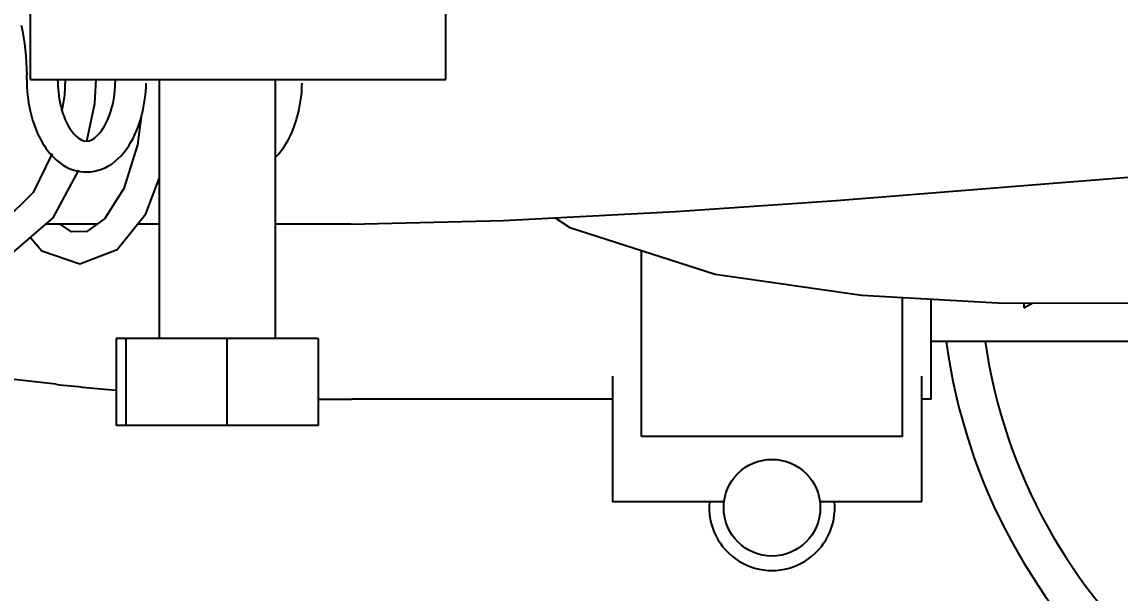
# Model space of a CAD drawing. Header units: millimetres. Extents: x 9130 to 9550, y -18883 to -17651.
# Drawn here: x 9353.588 to 9354.156, y -18047.201 to -18046.906 of the extents above; entities that cross this region are included whole.
import ezdxf

# ---------------------------------------------------------------- set-up
doc = ezdxf.new("R2010")
doc.units = ezdxf.units.MM
for name, color, linetype in [('2588541_VG01DXF_CONTINUOUS_LINE', 7, 'Continuous'), ('2620490_VG01DXF_CONTINUOUS_LINE', 7, 'Continuous'), ('2761804_DXF_CONTINUOUS_LINE', 7, 'Continuous'), ('3884027_DKREDXF_CONTINUOUS_LINE', 7, 'Continuous')]:
    doc.layers.add(name, color=color, linetype=linetype)
doc.styles.add('KOTE ZA MONNTAZU', font='simplex.shx', dxfattribs={"width": 0.7, "oblique": 8, "height": 3})
doc.dimstyles.new('KOTE ZA MONTAZU u cm', dxfattribs={"dimscale": 0, "dimtxt": 1.5, "dimasz": 1.5, "dimexe": 0.8, "dimexo": 0.1, "dimgap": 1, "dimtad": 1, "dimdec": 1, "dimlfac": 10, "dimzin": 12, "dimdsep": 46, "dimtxsty": 'KOTE ZA MONNTAZU', "dimcen": 1.5, "dimclrt": 1, "dimadec": 0, "dimazin": 0, "dimtfac": 1, "dimtdec": 1, "dimtmove": 0, "dimatfit": 3, "dimfxl": 1, "dimtolj": 2, "dimtzin": 0, "dimarcsym": 0})

# ---------------------------------------------------------------- blocks, each defined once
blk = doc.blocks.new('*D1102')
at = {"color": 0, "lineweight": -2, "transparency": 16777216}
for p, q in [((9345.409900719793, -18047.62649770107), (9345.409900719793, -18048.7073860062)), ((9359.40990071979, -18047.62649770108), (9359.40990071979, -18048.7073860062)), ((9346.009900719793, -18048.5073860062), (9358.809900719789, -18048.5073860062))]:
    blk.add_line(p, q, dxfattribs=at)
at = {"color": 0, "transparency": 16777216}
for points in [[(9346.009900719793, -18048.4073860062), (9346.009900719793, -18048.6073860062), (9345.409900719793, -18048.5073860062)], [(9358.809900719789, -18048.4073860062), (9358.809900719789, -18048.6073860062), (9359.40990071979, -18048.5073860062)]]:
    blk.add_solid(points, dxfattribs=at)
at = {"layer": 'Defpoints', "color": 0, "transparency": 16777216}
for p in [(9345.409900719793, -18047.52649770107), (9359.40990071979, -18047.52649770108), (9359.40990071979, -18048.5073860062)]:
    blk.add_point(p, dxfattribs=at)
at = {"color": 1, "transparency": 16777216, "insert": (9352.40990071979, -18047.7073860062), "char_height": 3, "width": 6.92318780531059, "attachment_point": 5, "style": 'KOTE ZA MONNTAZU'}
blk.add_mtext('\\A2;{\\H0.4x;140 cm}', dxfattribs=at)

msp = doc.modelspace()

# ---------------------------------------------------------------- linework, layer by layer
at = {"layer": '2588541_VG01DXF_CONTINUOUS_LINE', "color": 7, "linetype": 'Continuous'}
for p, q in [((9354.058384425936, -18047.10079670609), (9354.058384425936, -18047.04892240032)), ((9353.605061402128, -18047.09305340843), (9353.462560434325, -18047.07709385906)), ((9353.893384425939, -18047.10079770107), (9353.758383160495, -18047.10079770107)), ((9354.058384425936, -18047.10079770107), (9354.053384425935, -18047.10079770107))]:
    msp.add_line(p, q, dxfattribs=at)
for centre, radius, start, end in [((9353.725189758248, -18046.0119291453), 1.087777777973, 263.6596282741342, 265.3054281352951), ((9353.758378873341, -18045.43617489233), 1.664622808751, 269.396492484164, 270.0001475625601)]:
    msp.add_arc(centre, radius, start, end, dxfattribs=at)
at = {"layer": '2620490_VG01DXF_CONTINUOUS_LINE', "color": 7, "linetype": 'Continuous'}
for p, q in [((9353.908384425938, -18047.1200161829), (9353.908384425938, -18047.02386584368)), ((9354.043384425937, -18047.1200161829), (9354.043384425937, -18047.04808437235)), ((9353.893384425939, -18047.08879770108), (9353.893384425939, -18047.15379770107)), ((9354.053384425935, -18047.08879770108), (9354.053384425935, -18047.15379770107)), ((9354.043384425937, -18047.1200161829), (9353.908384425938, -18047.1200161829)), ((9353.951077370488, -18047.15379770107), (9353.893384425939, -18047.15379770107)), ((9354.053384425935, -18047.15379770107), (9354.000691481384, -18047.15379770107))]:
    msp.add_line(p, q, dxfattribs=at)
msp.add_circle((9353.975884425936, -18047.15689770107), 0.025, dxfattribs=at)
msp.add_arc((9353.975884425936, -18047.15689770107), 0.0325, 174.4814437927536, 5.518556207246439, dxfattribs=at)
at = {"layer": '2761804_DXF_CONTINUOUS_LINE', "color": 7, "linetype": 'Continuous'}
for p, q in [((9354.106273865002, -18047.05089347465), (9354.106273865002, -18047.05358016646)), ((9354.106273865002, -18047.05358016646), (9354.110871886192, -18047.05090896853)), ((9354.058384425936, -18047.07079770108), (9354.179941538236, -18047.07079770108))]:
    msp.add_line(p, q, dxfattribs=at)
for radius, start, end in [(0.3, 187.6702744276307, 352.3297255723693), (0.28, 188.2241666133803, 352.0493082291202)]:
    msp.add_arc((9354.363384425937, -18047.03079770107), radius, start, end, dxfattribs=at)
at = {"layer": '3884027_DKREDXF_CONTINUOUS_LINE', "color": 6, "linetype": 'Continuous'}
for p, q in [((9353.591858527494, -18046.93529284107), (9353.591858527494, -18046.89529284107)), ((9353.807000500548, -18046.93529284107), (9353.807000500548, -18046.89529284107)), ((9353.591859824484, -18046.93529284107), (9353.806999203558, -18046.93529284107)), ((9353.609883088347, -18046.93529284107), (9353.609605088148, -18046.94355576245)), ((9353.625320390945, -18046.94777895955), (9353.62588308499, -18046.93529284116)), ((9353.658549808557, -18046.93529284107), (9353.658549808557, -18047.06929284108)), ((9353.718549808558, -18046.93529284107), (9353.718549808558, -18047.06929284108)), ((9353.609605088148, -18046.94355576245), (9353.60826235181, -18046.95069028428)), ((9353.621051105869, -18046.96726743932), (9353.625320390945, -18046.94777895955)), ((9353.6263591732, -18047.01029283447), (9353.5997085902, -18047.01029284244)), ((9353.658549808557, -18047.01029282486), (9353.647234553568, -18047.01029282824)), ((9353.758028291095, -18047.01029279514), (9353.718549808558, -18047.01029280693)), ((9353.636224112177, -18047.06929284108), (9353.636224112177, -18047.11429284107)), ((9353.740875504938, -18047.06929284108), (9353.636224112177, -18047.06929284108)), ((9353.641256032237, -18047.06929284108), (9353.641256032237, -18047.11429284107)), ((9353.693581728616, -18047.06929284108), (9353.693581728616, -18047.11429284107)), ((9353.740875504938, -18047.06929284108), (9353.740875504938, -18047.11429284107)), ((9353.740875504938, -18047.11429284107), (9353.636224112177, -18047.11429284107))]:
    msp.add_line(p, q, dxfattribs=at)
for points in [[(9353.863657666609, -18047.00689565872), (9353.871140922043, -18047.01194704857), (9353.946473318405, -18047.03605518296), (9354.022380418764, -18047.04691090931), (9354.09285569811, -18047.05084825967), (9354.160364214951, -18047.05107574205), (9354.226695500207, -18047.04874371745), (9354.29212620399, -18047.04433748226), (9354.354847492972, -18047.03823191737), (9354.412543878365, -18047.03079840824), (9354.461266907072, -18047.02265237152), (9354.498786960876, -18047.0143382865), (9354.526976121508, -18047.00578693048), (9354.549658416772, -18046.99585516557), (9354.570641165059, -18046.98136551802), (9354.589048952317, -18046.95837472705), (9354.598585035927, -18046.92832174944), (9354.597900227434, -18046.90583159597)], [(9353.649170525614, -18046.95472638682), (9353.647410664244, -18046.9690973257), (9353.640188875272, -18046.99185030613), (9353.630461770395, -18047.00736655142)], [(9353.603089318467, -18046.97372198422), (9353.59335183818, -18046.99386599181), (9353.577688448897, -18047.00929605246)], [(9353.757621083967, -18047.01028943505), (9353.836879614182, -18047.00828269568), (9353.925915298814, -18047.00367086718), (9354.009255659015, -18046.9979701775), (9354.086745540493, -18046.99181266206), (9354.158214018064, -18046.98599660902), (9354.223308764345, -18046.98101813059), (9354.2815103396, -18046.97715629568), (9354.332232824296, -18046.97452777165), (9354.37507664169, -18046.97313824788), (9354.4100298391, -18046.97296702287), (9354.437726591887, -18046.97384855323), (9354.45907690484, -18046.97543817329), (9354.474354243097, -18046.97735671498), (9354.48343624791, -18046.97909330722), (9354.484673674875, -18046.97940313467)], [(9353.518865623186, -18047.01029286659), (9353.537024188847, -18047.02523532814), (9353.560343164268, -18047.03078521742), (9353.583500208459, -18047.02443010643), (9353.603627035978, -18047.00687509825), (9353.617031936565, -18046.98219946377)], [(9353.591968867559, -18047.01704357819), (9353.597751770607, -18047.02396967457), (9353.617425357175, -18047.0307867257), (9353.636862899823, -18047.0232513505), (9353.651588676339, -18047.00485271249), (9353.658549808557, -18046.98664459872)], [(9353.630461770395, -18047.00736655142), (9353.621075095916, -18047.01406183861), (9353.613088524939, -18047.0142159532), (9353.607224934176, -18047.01029284019)]]:
    msp.add_lwpolyline(points, dxfattribs=at)
for centre, radius, start, end in [((9353.448145465629, -18046.93529463736), 0.141843925559, 0.0007255850361242577, 0.9321673015151865), ((9353.666335622978, -18046.93529102763), 0.07634623182100002, 180.0013609397883, 181.469477346611), ((9353.65620094331, -18046.93725720931), 0.05002041787400002, 193.1219997891772, 195.8353254086229)]:
    msp.add_arc(centre, radius, start, end, dxfattribs=at)
for points in [[(9353.587178094322, -18046.90722504712), (9353.58892501304, -18046.91568417884), (9353.589830196224, -18046.92435053775), (9353.589970619056, -18046.93298702522)], [(9353.590014499287, -18046.93724888143), (9353.59015592428, -18046.9427663403), (9353.590878735284, -18046.94830896329), (9353.592250702373, -18046.95365499545)], [(9353.605989391175, -18046.93529284107), (9353.605989391175, -18046.9397608905), (9353.606471235116, -18046.94426196231), (9353.607486615148, -18046.94861310803)], [(9353.63047155073, -18046.9591423608), (9353.63444897481, -18046.95202725914), (9353.635875481768, -18046.94344421457), (9353.635875484326, -18046.93529286046)], [(9353.64959228584, -18046.95373984509), (9353.650977584572, -18046.94837064501), (9353.651707274284, -18046.94280188055), (9353.651850115419, -18046.93725869027)], [(9353.730337291834, -18046.95373984509), (9353.731722590566, -18046.94837064501), (9353.73245228028, -18046.94280188055), (9353.732595121417, -18046.93725869027)], [(9353.592250702373, -18046.95365499545), (9353.594171935978, -18046.9611413096), (9353.597484472552, -18046.9686285575), (9353.602647208381, -18046.97438027001)], [(9353.60807880341, -18046.95090645308), (9353.608901624959, -18046.95380454208), (9353.609986848513, -18046.95666199464), (9353.611471511287, -18046.95928339342)], [(9353.719009322658, -18046.97539932016), (9353.724700502835, -18046.96956884505), (9353.72830179176, -18046.96162912334), (9353.730337291834, -18046.95373984509)]]:
    msp.add_open_spline(points, degree=3, dxfattribs=at)
for points, knots in [([(9353.602647208381, -18046.97438027001), (9353.60608621215, -18046.97821160318), (9353.615028400438, -18046.98449344746), (9353.637968297693, -18046.98165606269), (9353.646818998744, -18046.96448866983), (9353.64959228584, -18046.95373984509)], [0, 0, 0, 0, 0.2426633843, 0.4767748409000001, 1, 1, 1, 1]), ([(9353.611471511287, -18046.95928339342), (9353.613511070644, -18046.96288454683), (9353.621010892812, -18046.97174960854), (9353.628434014701, -18046.96278725148), (9353.63047155073, -18046.9591423608)], [0, 0, 0, 0, 0.4977673943, 1, 1, 1, 1])]:
    msp.add_open_spline(points, degree=3, knots=knots, dxfattribs=at)

# ---------------------------------------------------------------- dimensions: what is measured, and where the dimension line sits
at = {"color": 4}
dim = msp.add_linear_dim(base=(9359.40990071979, -18048.5073860062), p1=(9345.409900719793, -18047.52649770107), p2=(9359.40990071979, -18047.52649770108), text='{\\H0.4x;<>}', dimstyle='KOTE ZA MONTAZU u cm', override={"dimscale": 1, "dimasz": 0.6, "dimexe": 0.2, "dimgap": 0.2, "dimpost": ' cm'}, dxfattribs=at)
dim.commit()
dim.dimension.update_dxf_attribs({"geometry": '*D1102', "text_midpoint": (9352.40990071979, -18048.5073860062), "dimtype": 160})

doc.saveas('drawing.dxf')
